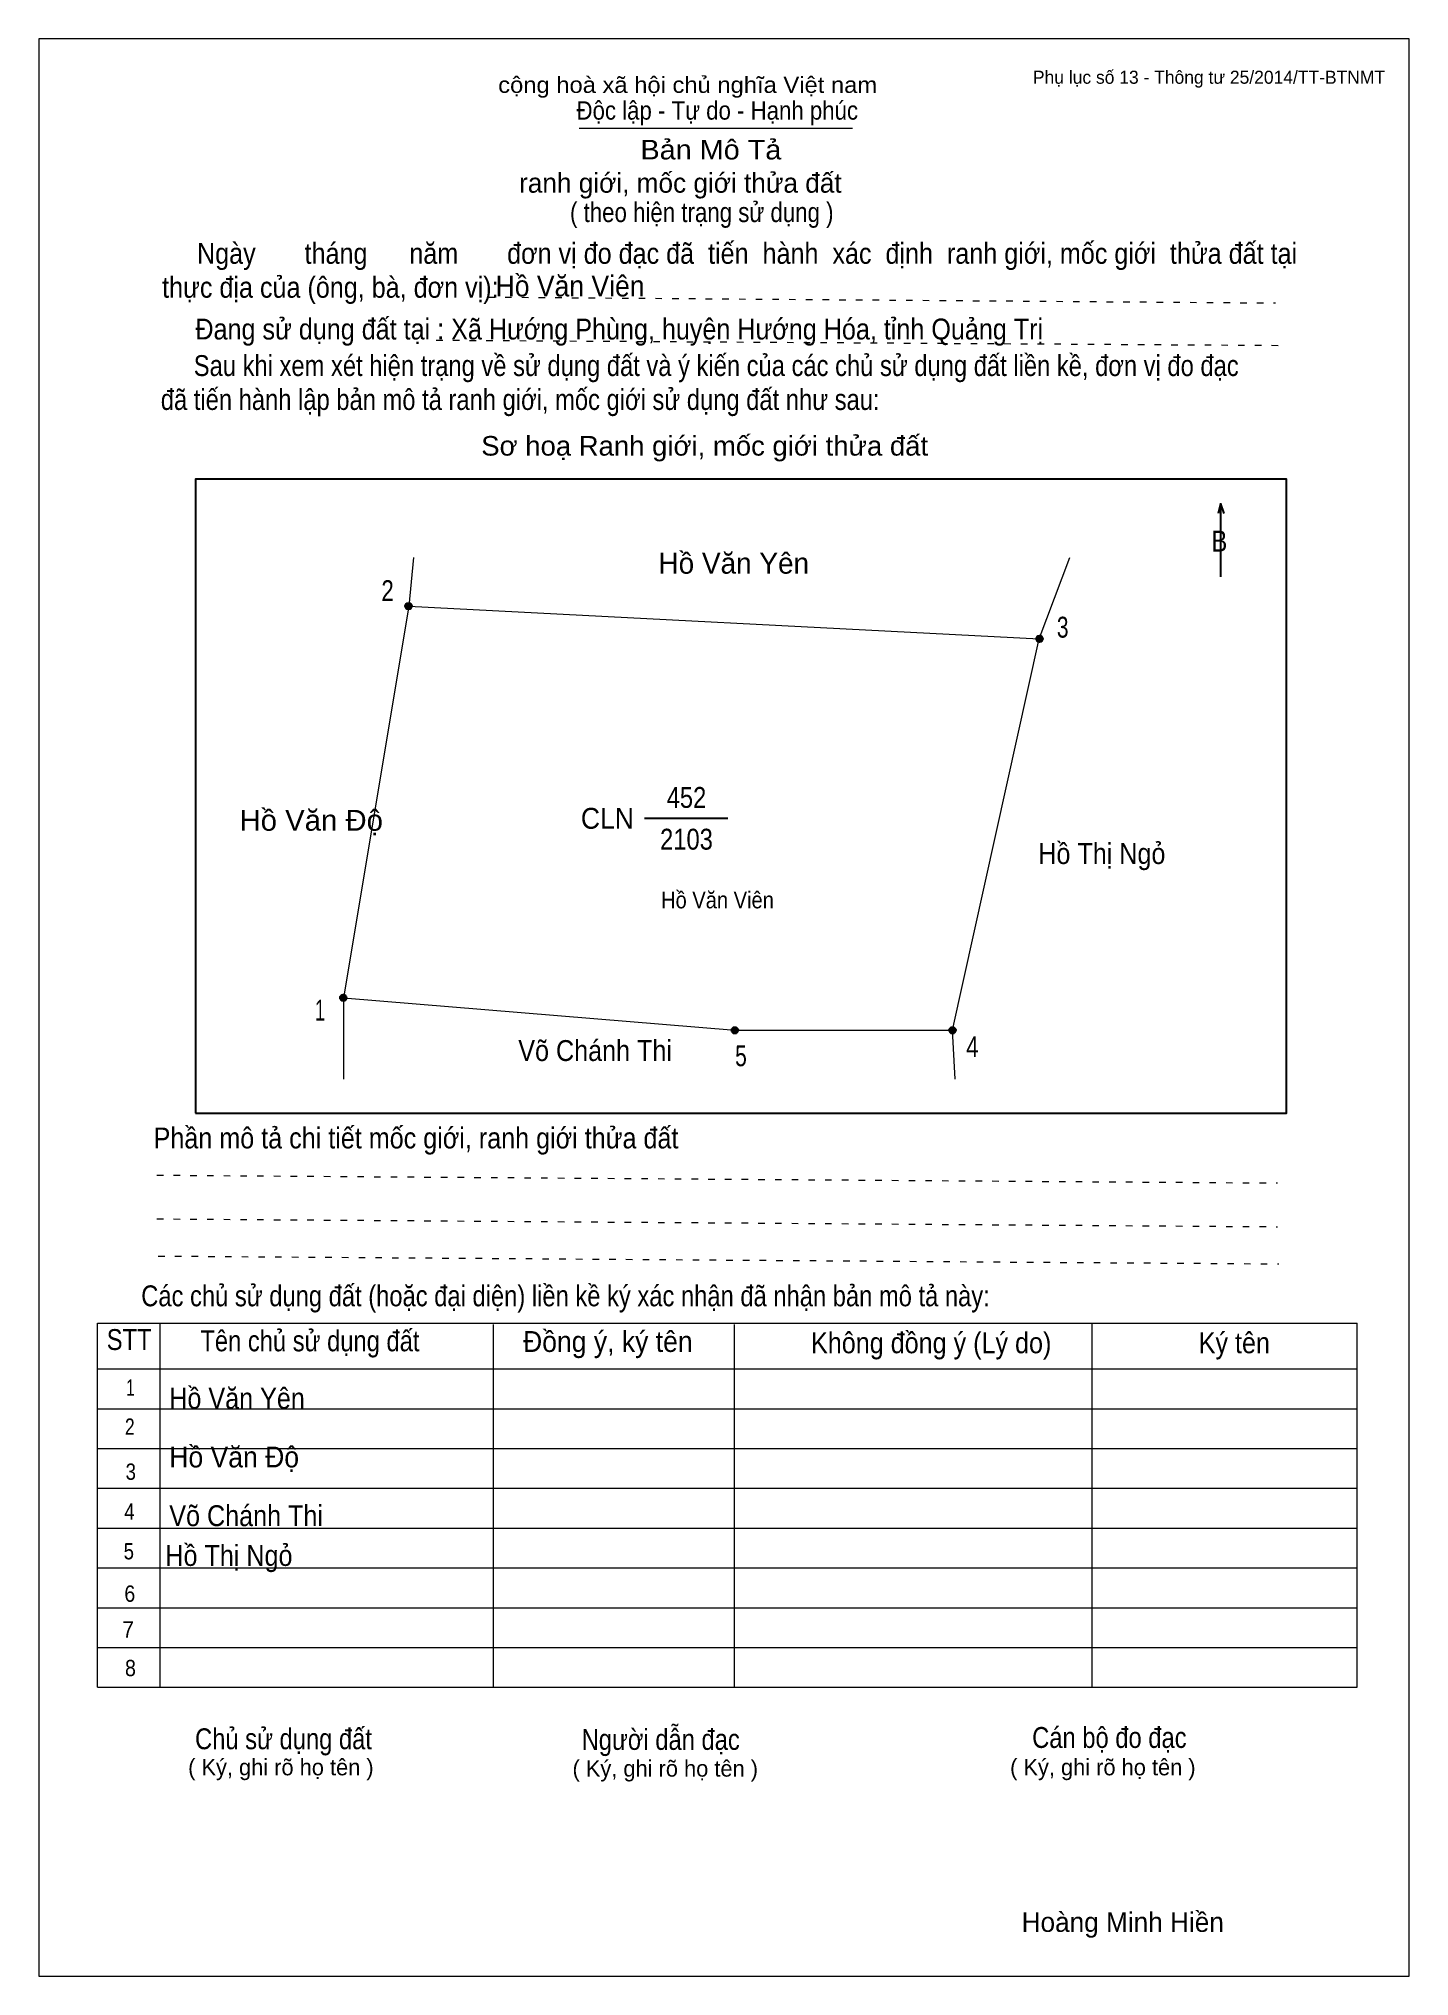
# Model space of a CAD drawing. Header units: centimetres. Extents: x 0 to 21, y 0 to 29.7.
import ezdxf
from ezdxf.enums import TextEntityAlignment as Align

# ---------------------------------------------------------------- set-up
doc = ezdxf.new("R2010")
doc.units = ezdxf.units.CM
doc.header["$LTSCALE"] = 0.13
doc.linetypes.add('DOTTED', pattern=[1.5, 0.3, -1.2])
for name, color, linetype, lineweight in [('1', 7, 'Continuous', 13), ('32', 7, 'Continuous', 25), ('33', 7, 'Continuous', 25), ('61', 7, 'Continuous', 13), ('62', 7, 'Continuous', 13)]:
    doc.layers.add(name, color=color, linetype=linetype, lineweight=lineweight)
for name, color, linetype in [('34', 7, 'Continuous'), ('45', 7, 'Continuous'), ('63', 7, 'Continuous')]:
    doc.layers.add(name, color=color, linetype=linetype)

msp = doc.modelspace()

# ---------------------------------------------------------------- hatches: boundary and pattern name
at = {"layer": '32'}
for points in [[(5.7167, 21, 1), (5.6167, 21, 1)], [(15.3833, 20.5, 1), (15.2833, 20.5, 1)], [(4.7167, 15, 1), (4.6167, 15, 1)], [(10.7167, 14.5, 1), (10.6167, 14.5, 1)], [(14.05, 14.5, 1), (13.95, 14.5, 1)]]:
    msp.add_hatch(color=256, dxfattribs=at).paths.add_polyline_path(points)

# ---------------------------------------------------------------- linework, layer by layer
at = {"layer": '1'}
msp.add_lwpolyline([(21, 0), (21, 29.7), (0, 29.7), (0, 0)], close=True, dxfattribs=at)
at = {"layer": '32'}
for centre in [(5.6667, 21), (15.3333, 20.5), (4.6667, 15), (10.6667, 14.5), (14, 14.5)]:
    msp.add_circle(centre, 0.05, dxfattribs=at)
at = {"layer": '33'}
msp.add_line((9.28, 17.75), (10.56, 17.75), dxfattribs=at)
at = {"layer": '61'}
for p, q in [((5.74, 21.75), (5.67, 21)), ((15.33, 20.5), (15.8, 21.75)), ((5.67, 21), (4.67, 15)), ((5.67, 21), (15.33, 20.5)), ((14, 14.5), (15.33, 20.5)), ((4.67, 15), (4.67, 13.75)), ((14.04, 13.75), (14, 14.5))]:
    msp.add_line(p, q, dxfattribs=at)
msp.add_lwpolyline([(4.67, 15), (10.67, 14.5), (14, 14.5)], dxfattribs=at)
at = {"layer": '62'}
for p, q in [((8.28, 28.33), (12.47, 28.33)), ((0.9, 10.01), (20.2, 10.01)), ((0.9, 4.43), (0.9, 10.01)), ((1.86, 4.43), (1.86, 10.01)), ((6.97, 4.43), (6.97, 9.99)), ((10.66, 4.43), (10.66, 9.99)), ((16.14, 4.43), (16.14, 10.01)), ((20.2, 4.43), (20.2, 10.01)), ((0.9, 9.31), (20.2, 9.31)), ((0.9, 8.7), (20.2, 8.7)), ((0.9, 8.09), (20.2, 8.09)), ((0.9, 7.48), (20.2, 7.48)), ((0.9, 6.87), (20.2, 6.87)), ((0.9, 6.26), (20.2, 6.26)), ((0.9, 5.65), (20.2, 5.65)), ((0.9, 5.04), (20.2, 5.04)), ((0.9, 4.43), (20.2, 4.43))]:
    msp.add_line(p, q, dxfattribs=at)
at = {"layer": '62', "linetype": 'DOTTED'}
for p, q in [((6.89, 25.74), (18.95, 25.65)), ((6.09, 25.08), (19.04, 25)), ((1.81, 12.28), (18.98, 12.16)), ((1.81, 11.61), (18.98, 11.49)), ((1.83, 11.04), (19, 10.92))]:
    msp.add_line(p, q, dxfattribs=at)
at = {"layer": '62', "lineweight": 25}
for p, q in [((18.11, 22.58), (18.11, 21.45)), ((18.11, 22.57), (18.07, 22.42)), ((18.11, 22.57), (18.16, 22.42))]:
    msp.add_line(p, q, dxfattribs=at)
msp.add_lwpolyline([(2.4, 13.23), (19.12, 13.23), (19.12, 22.95), (2.4, 22.95)], close=True, dxfattribs=at)

# ---------------------------------------------------------------- texts
at = {"layer": '32'}
for s, width, p in [('2', 0.8, (5.345, 21.08)), ('3', 0.75, (15.69, 20.52)), ('1', 0.65, (4.31, 14.65)), ('5', 0.75, (10.76, 13.95)), ('4', 0.8, (14.305, 14.09))]:
    msp.add_text(s, height=0.32, dxfattribs=dict(at, width=width)).set_placement(p, align=Align.CENTER)
at = {"layer": '33'}
msp.add_text('Hồ Văn Yên', height=0.32, dxfattribs=at).set_placement((10.65, 21.5), align=Align.CENTER)
for s, width, p in [('452', 0.85, (9.925, 17.91)), ('Hồ Văn Độ', 1.05, (4.175, 17.56)), ('2103', 0.85, (9.925, 17.27)), ('Hồ Thị Ngỏ', 0.9, (16.29, 17.05)), ('Võ Chánh Thi', 0.9, (8.525, 14.03))]:
    msp.add_text(s, height=0.32, dxfattribs=dict(at, width=width)).set_placement(p, align=Align.CENTER)
at = {"layer": '33', "width": 0.95}
msp.add_text('CLN', height=0.32, dxfattribs=at).set_placement((9.12, 17.59), align=Align.RIGHT)
at = {"layer": '34'}
for s, width, p in [('Hồ Văn Viên', 0.95, (7, 25.75)), ('Hồ Văn Yên', 0.9, (2, 8.7)), ('Hồ Văn Độ', 0.95, (2, 7.8)), ('Võ Chánh Thi', 0.9, (2, 6.9)), ('Hồ Thị Ngỏ', 0.9, (1.94, 6.29))]:
    msp.add_text(s, height=0.32, dxfattribs=dict(at, width=width)).set_placement(p)
at = {"layer": '45', "width": 0.9}
msp.add_text('Hồ Văn Viên', height=0.2559, dxfattribs=at).set_placement((10.4, 16.37), align=Align.CENTER)
at = {"layer": '62'}
for s, height, width, p in [('cộng hoà xã hội chủ nghĩa Việt nam', 0.2474, 1.1, (7.04, 28.87)), ('Độc lập - Tự do - Hạnh phúc', 0.2828, 0.9, (8.24, 28.46)), ('Bản Mô Tả', 0.3, 1.1, (9.22, 27.85)), ('( theo hiện trạng sử dụng )', 0.3, 0.85, (8.14, 26.89)), ('     Ngày       tháng      năm       đơn vị đo đạc đã  tiến  hành  xác  định  ranh giới, mốc giới  thửa đất tại ', 0.32, 0.9, (1.89, 26.25)), ('thực địa của (ông, bà, đơn vị): ', 0.32, 0.9, (1.89, 25.73)), ('Đang sử dụng đất tại : Xã Hướng Phùng, huyện Hướng Hóa, tỉnh Quảng Trị', 0.32, 0.9, (2.4, 25.09)), ('     Sau khi xem xét hiện trạng về sử dụng đất và ý kiến của các chủ sử dụng đất liền kề, đơn vị đo đạc ', 0.32, 0.85, (1.87, 24.53)), ('đã tiến hành lập bản mô tả ranh giới, mốc giới sử dụng đất như sau:', 0.32, 0.85, (1.87, 24.01)), ('Sơ hoạ Ranh giới, mốc giới thửa đất', 0.3, 1.05, (6.78, 23.31)), ('B', 0.32, 0.85, (17.97, 21.84)), ('Phần mô tả chi tiết mốc giới, ranh giới thửa đất ', 0.32, 0.9, (1.76, 12.69)), ('Các chủ sử dụng đất (hoặc đại diện) liền kề ký xác nhận đã nhận bản mô tả này:', 0.32, 0.85, (1.57, 10.27))]:
    msp.add_text(s, height=height, dxfattribs=dict(at, width=width)).set_placement(p)
msp.add_text('ranh giới, mốc giới thửa đất', height=0.3, dxfattribs=at).set_placement((7.36, 27.34))
for s, height, width, p in [('STT', 0.32, 0.85, (1.385, 9.6)), ('Tên chủ sử dụng đất', 0.32, 0.85, (4.155, 9.58)), ('Đồng ý, ký tên', 0.32, 0.95, (8.72, 9.57)), ('Không đồng ý (Lý do)', 0.32, 0.9, (13.675, 9.55)), ('Ký tên', 0.32, 0.9, (18.32, 9.55)), ('1', 0.25, 0.7, (1.405, 8.9)), ('2', 0.25, 0.8, (1.395, 8.3)), ('3', 0.25, 0.85, (1.41, 7.61)), ('4', 0.25, 0.85, (1.39, 7)), ('5', 0.25, 0.85, (1.38, 6.39)), ('6', 0.25, 0.9, (1.395, 5.74)), ('7', 0.25, 0.95, (1.37, 5.19)), ('8', 0.25, 0.9, (1.405, 4.6)), ('Người dẫn đạc', 0.32, 0.85, (9.53, 3.47)), ('Chủ sử dụng đất', 0.32, 0.85, (3.75, 3.48)), ('Cán bộ đo đạc', 0.32, 0.85, (16.405, 3.5))]:
    msp.add_text(s, height=height, dxfattribs=dict(at, width=width)).set_placement(p, align=Align.CENTER)
for p in [(3.71, 3.08), (9.6, 3.06), (16.305, 3.08)]:
    msp.add_text('( Ký, ghi rõ họ tên )', height=0.25, dxfattribs=at).set_placement(p, align=Align.CENTER)
at = {"layer": '63'}
msp.add_text('Phụ lục số 13 - Thông tư 25/2014/TT-BTNMT', height=0.2, dxfattribs=at).set_placement((20.63, 29.01), align=Align.RIGHT)
msp.add_text('Hoàng Minh Hiền', height=0.3, dxfattribs=at).set_placement((16.61, 0.68), align=Align.CENTER)

doc.saveas('drawing.dxf')
